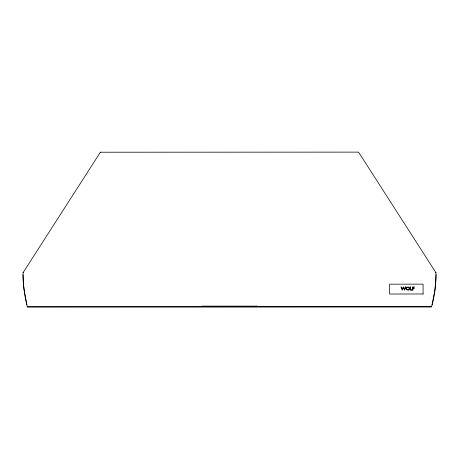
<?xml version="1.0" encoding="UTF-8"?>
<svg xmlns="http://www.w3.org/2000/svg" width="459" height="459" viewBox="0 0 459 459"><rect width="100%" height="100%" fill="white"/><g stroke="black" fill="none" stroke-linecap="round" stroke-linejoin="round"><path stroke-width="0.69" d="M434.627 291.895L431.58 306.893L27.288 306.893L431.735 306.755M23.013 272.749L100.452 152.113M202.098 306.061L202.098 306.732M256.902 306.732L256.902 306.061M423.123 293.984L389.599 294.03L389.599 284.167L423.078 284.15L423.078 294.03M23.157 272.319L23.03 274.683A141.55 141.55 0 0 0 23.616 285.441M100.36 152.216L358.554 152.124L435.987 272.749M408.774 289.979L406.921 289.985A1.652 1.652 0 0 1 406.175 288.132A1.612 1.612 0 0 1 406.932 287.133L408.768 287.133A1.584 1.584 0 0 1 409.462 287.919L409.526 288.126A1.744 1.744 0 0 1 409.566 288.774A1.652 1.652 0 0 1 408.751 290.008M202.161 306.124L256.839 306.124M256.839 306.669L202.161 306.669M201.96 306.4L257.04 306.4M435.843 272.319L435.97 274.683A141.55 141.55 0 0 1 435.384 285.441M27.27 306.767L24.086 289.744A94.353 63.474 -90 0 1 23.019 274.683M435.333 285.98A141.55 141.55 0 0 1 432.189 304.799M26.811 304.799A141.55 141.55 0 0 1 23.667 285.98M435.631 283.301A96.396 64.908 90 0 1 434.69 291.913M436.061 274.689A93.602 63.049 90 0 1 435.66 283.306M406.599 288.39L406.634 288.895A1.182 1.182 0 0 0 407.202 289.629L408.493 289.629A1.176 1.176 0 0 0 409.009 289.05L409.009 288.068A1.17 1.17 0 0 0 408.493 287.489L407.202 287.489A1.17 1.17 0 0 0 406.685 288.068L406.599 288.39M405.435 286.944L404.557 289.17L403.656 286.944L403.214 286.944L402.319 289.17L401.43 286.944L400.965 286.944L402.273 290.203L403.432 287.563L404.586 290.203L405.894 286.944L405.435 286.944M410.61 286.944L410.145 286.944L410.145 290.174L412.067 290.174L412.067 289.755L410.61 289.755L410.61 286.944M414.196 286.944L412.475 286.944L412.475 290.174L412.939 290.174L412.939 288.677L414.196 288.677L414.196 288.258L412.939 288.258L412.939 287.363L414.196 287.363L414.196 286.944"/></g></svg>
